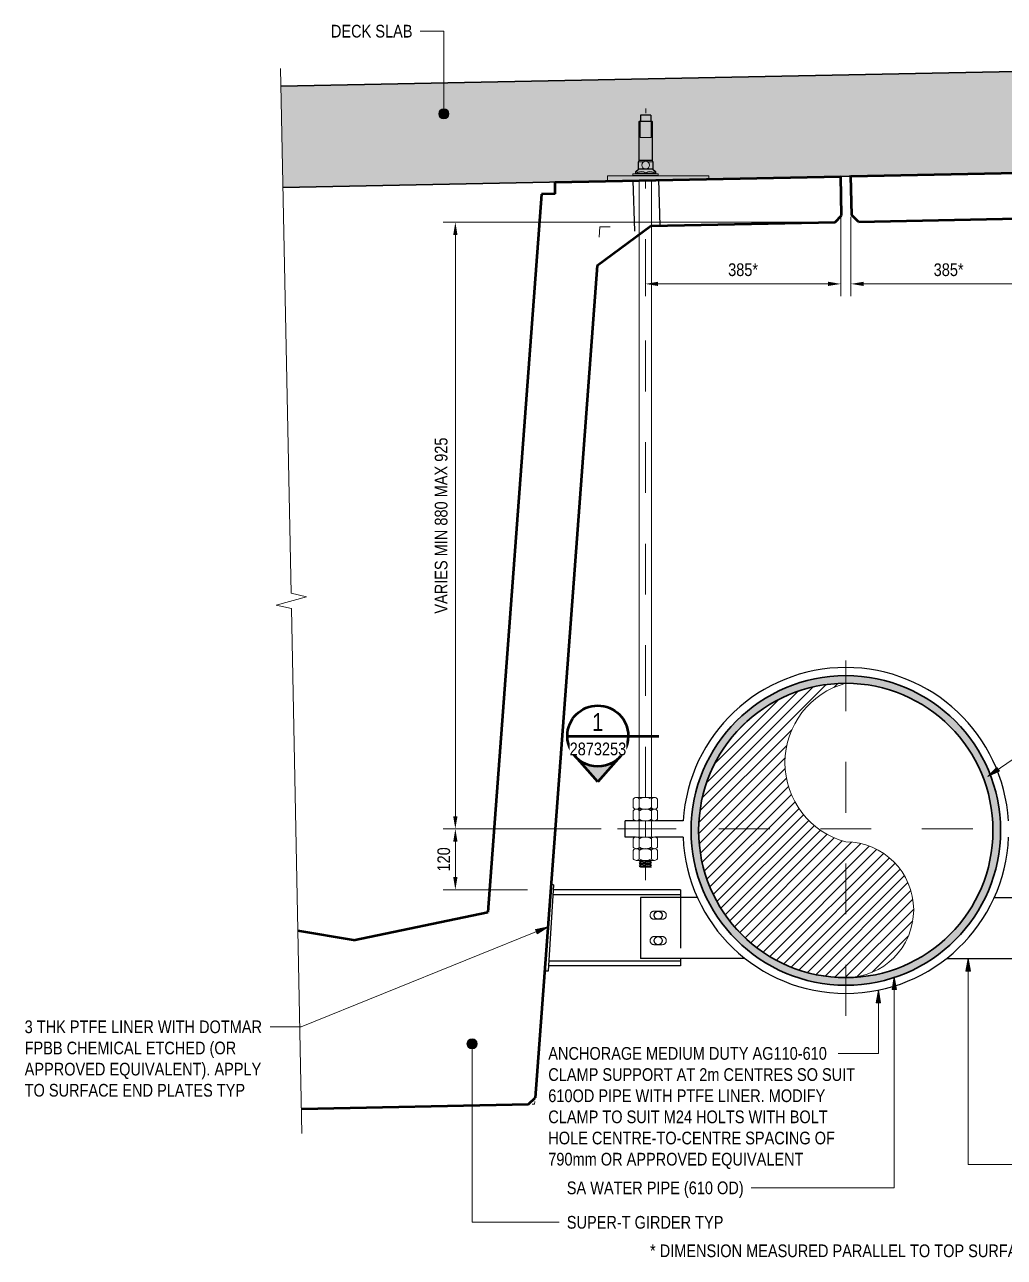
# Model space of a CAD drawing. Header units: metres. Extents: x 0.2 to 14.6, y -2.3 to 5.5.
# Drawn here: x 7.08 to 9.01, y -2.278 to 0.151 of the extents above; entities that cross this region are included whole.
import ezdxf

# ---------------------------------------------------------------- set-up
doc = ezdxf.new("R2010")
doc.units = ezdxf.units.M
for name, pattern in [('Dot_Section Line', [0.02, 0, -0.02]), ('JacobsCenter', [0.015, 0.009, -0.0015, 0.003, -0.0015]), ('JacobsDash', [0.0045, 0.003, -0.0015])]:
    doc.linetypes.add(name, pattern=pattern)
doc.layers.get('Defpoints').update_dxf_attribs({"color": 41})
for name, color, linetype, lineweight in [('A-ANNO-DIMS', 7, 'Continuous', 9), ('A-DETL', 7, 'Continuous', 13), ('A-DETL-GENF', 7, 'Continuous', 9), ('A-DETL-THIN', 7, 'Continuous', 9), ('G-ANNO-SYMB', 7, 'Continuous', 9), ('G-ANNO-TEXT', 7, 'Continuous', 9)]:
    doc.layers.add(name, color=color, linetype=linetype, lineweight=lineweight)
doc.styles.add('Arial Narrow_2', font='ARIALN.TTF', dxfattribs={"height": 0.025})
doc.styles.add('Arial Narrow_3', font='ARIALN.TTF', dxfattribs={"height": 0.035})
doc.dimstyles.new('Dimension_Standard_O__mm_', dxfattribs={"dimscale": 0.3048, "dimtxt": 0.025586, "dimasz": 0.082021, "dimexe": 0.07874, "dimexo": 0.049213, "dimgap": 0.049213, "dimtad": 1, "dimdec": 0, "dimlfac": 1000, "dimzin": 0, "dimdsep": 46, "dimtxsty": 'Arial Narrow_2', "dimsah": 1, "dimcen": 0.09, "dimaunit": 1, "dimadec": 4, "dimazin": 0, "dimtfac": 1, "dimtdec": 4, "dimtix": 1, "dimtmove": 0, "dimatfit": 3, "dimfxl": 1, "dimtvp": 1, "dimtfill": 1, "dimtolj": 1, "dimtzin": 0, "dimlwd": 18, "dimlwe": 18, "dimarcsym": 2})
doc.dimstyles.new('Dimension_Standard_T__mm_', dxfattribs={"dimscale": 0.3048, "dimtxt": 0.025586, "dimasz": 0.082021, "dimexe": 0.07874, "dimexo": 0.049213, "dimgap": 0.032808, "dimtad": 1, "dimdec": 0, "dimlfac": 1000, "dimzin": 0, "dimdsep": 46, "dimtxsty": 'Arial Narrow_2', "dimsah": 1, "dimcen": 0.09, "dimaunit": 1, "dimadec": 4, "dimazin": 0, "dimtfac": 1, "dimtdec": 4, "dimtix": 1, "dimtmove": 0, "dimatfit": 3, "dimfxl": 1, "dimtvp": 1, "dimtolj": 1, "dimtzin": 0, "dimlwd": 18, "dimlwe": 18, "dimarcsym": 2})

# ---------------------------------------------------------------- blocks, each defined once
blk = doc.blocks.new('S_Det_Steel_Bolt_ReidFerrule - M24-6998483-DRG-2873253 - TYPE 1 HANGER _TYPICAL PIPE HANGER DETAIL_559_')
at = {"layer": 'A-DETL-GENF'}
blk.add_line((-0.0163, 0), (-0.025, 0), dxfattribs=at)
at = {"layer": 'A-DETL-GENF', "lineweight": 25}
for p, q in [((-0.012, 0.01), (0, 0.01)), ((-0.012, 0.01), (-0.012, -0.01)), ((0, 0.0123), (0.0006, 0.0129)), ((0, -0.0123), (0, 0.0123)), ((0.0006, 0.0129), (0.0773, 0.0129)), ((0.0773, 0.0129), (0.0799, 0.0142)), ((0.0773, 0.0129), (0.0773, -0.0129)), ((0.0799, 0.0142), (0.094, 0.0142)), ((0.094, 0.0142), (0.0991, 0.0194)), ((0.094, 0.0142), (0.094, -0.0142)), ((0.0991, 0.0194), (0.103, 0.0194)), ((0.103, 0.0194), (0.103, -0.0194)), ((-0.012, -0.01), (0, -0.01)), ((0.0006, -0.0129), (0, -0.0123)), ((0.0773, -0.0129), (0.0006, -0.0129)), ((0.0799, -0.0142), (0.0773, -0.0129)), ((0.094, -0.0142), (0.0799, -0.0142)), ((0.0991, -0.0194), (0.094, -0.0142)), ((0.103, -0.0194), (0.0991, -0.0194))]:
    blk.add_line(p, q, dxfattribs=at)
at = {"layer": 'A-DETL-GENF', "lineweight": 13}
for p, q in [((0.0321, 0.011), (0, 0.011)), ((0.0006, 0.0129), (0.0006, -0.0129)), ((0.0321, -0.011), (0.0321, 0.011)), ((0.0799, 0.0142), (0.0799, 0.0043)), ((0.1003, 0.0163), (0.103, 0.0163)), ((0, -0.011), (0.0321, -0.011)), ((0.0799, -0.0043), (0.0799, -0.0142)), ((0.103, -0.0163), (0.1003, -0.0163))]:
    blk.add_line(p, q, dxfattribs=at)
blk.add_circle((0.0863, 0), 0.00772, dxfattribs=at)
for centre, radius, start, end in [((0.103, 0.0191), 0.00387, 176.0806, 225.9359), ((0.1208, 0.0093), 0.0217, 161.0442, 205.244), ((0.1208, -0.0093), 0.0217, 154.7549, 198.9545), ((0.103, -0.0191), 0.00387, 134.0628, 183.9181)]:
    blk.add_arc(centre, radius, start, end, dxfattribs=at)
blk = doc.blocks.new('1815 DEEP SUPER-T GIRDER_2D - 1815 DEEP SUPER-T GIRDER_2D-7372020-DRG-2873253 - TYPE 1 HANGER _TYPICAL PIPE HANGER DETAIL_559_')
at = {"layer": 'A-DETL-GENF', "lineweight": 50}
for p, q in [((0.4267, 0.0602), (0.99, 0.0602)), ((0.4267, 0.037), (0.4267, 0.0602)), ((0.99, -0.0168), (0.99, 0.0602)), ((0.3993, 0.037), (0.2655, -1.3748)), ((0.4267, 0.037), (0.3993, 0.037)), ((0.977, -0.0298), (0.99, -0.0168)), ((0.5063, -0.1056), (0.6139, -0.0298)), ((0.6139, -0.0298), (0.977, -0.0298)), ((0.5063, -0.1056), (0.3512, -1.7429)), ((0, -1.4248), (0.2655, -1.3748)), ((0, -1.4248), (-0.1094, -1.4042)), ((0.3381, -1.7548), (0.3512, -1.7429)), ((-0.1094, -1.7548), (0.3381, -1.7548))]:
    blk.add_line(p, q, dxfattribs=at)
at = {"layer": 'A-DETL-GENF', "color": 8, "true_color": 0x808080}
for p, q in [((0.5135, -0.0298), (0.5116, -0.0496)), ((0.5335, -0.0298), (0.5135, -0.0298)), ((0.3501, -1.7548), (0.3451, -1.7548)), ((0.3501, -1.7548), (0.3506, -1.7499))]:
    blk.add_line(p, q, dxfattribs=at)
blk = doc.blocks.new('1815 DEEP SUPER-T GIRDER_2D - 1815 DEEP SUPER-T GIRDER_2D-V2-DRG-2873253 - TYPE 1 HANGER _TYPICAL PIPE HANGER DETAIL_559_')
at = {"layer": 'A-DETL-GENF', "lineweight": 50}
for p, q in [((-0.99, 0.0602), (-0.4267, 0.0602)), ((-0.99, -0.0168), (-0.99, 0.0602)), ((-0.4267, 0.037), (-0.4267, 0.0602)), ((-0.4267, 0.037), (-0.3993, 0.037)), ((-0.3993, 0.037), (-0.2655, -1.3748)), ((-0.977, -0.0298), (-0.99, -0.0168)), ((-0.977, -0.0298), (-0.6139, -0.0298)), ((-0.5063, -0.1056), (-0.6139, -0.0298)), ((-0.5063, -0.1056), (-0.3512, -1.7429)), ((0, -1.4248), (-0.2655, -1.3748)), ((0, -1.4248), (0.0072, -1.4235)), ((-0.3512, -1.7429), (-0.3381, -1.7548)), ((-0.3381, -1.7548), (0.007, -1.7548))]:
    blk.add_line(p, q, dxfattribs=at)
at = {"layer": 'A-DETL-GENF', "color": 8, "true_color": 0x808080}
for p, q in [((-0.5335, -0.0298), (-0.5135, -0.0298)), ((-0.5135, -0.0298), (-0.5116, -0.0496))]:
    blk.add_line(p, q, dxfattribs=at)
blk = doc.blocks.new('CS_DET_BreakLine_ViewScale - CS_Std BreakLine-7262363-DRG-2873253 - TYPE 1 HANGER _TYPICAL PIPE HANGER DETAIL_559_')
at = {"layer": 'A-DETL-GENF'}
for p, q in [((1.0118, 0.03), (1.0043, 0)), ((1.0268, -0.03), (1.0118, 0.03)), ((1.0043, 0), (-0.03, 0)), ((1.0343, 0), (1.0268, -0.03)), ((2.0686, 0), (1.0343, 0))]:
    blk.add_line(p, q, dxfattribs=at)
blk = doc.blocks.new('DIMBLOCK17-DRG-2873253 - TYPE 1 HANGER _TYPICAL PIPE HANGER DETAIL_559_')
at = {"layer": 'A-ANNO-DIMS', "color": 0, "lineweight": 18, "transparency": 16777216}
for p, q in [((7.9876, -1.4338), (7.9047, -1.4338)), ((7.9287, -1.5288), (7.9287, -1.4588)), ((8.0709, -1.5538), (7.9047, -1.5538))]:
    blk.add_line(p, q, dxfattribs=at)
at = {"layer": 'A-ANNO-DIMS', "color": 0, "transparency": 16777216}
for points in [[(7.9245, -1.4588), (7.9329, -1.4588), (7.9287, -1.4338)], [(7.9245, -1.5288), (7.9329, -1.5288), (7.9287, -1.5538)]]:
    blk.add_solid(points, dxfattribs=at)
at = {"layer": 'Defpoints', "color": 0, "transparency": 16777216}
for p in [(7.9287, -1.4338), (8.0026, -1.4338), (8.0859, -1.5538)]:
    blk.add_point(p, dxfattribs=at)
at = {"layer": 'A-ANNO-DIMS', "color": 0, "lineweight": 18, "transparency": 16777216, "insert": (7.9059, -1.4938), "char_height": 0.025, "width": 0.05702, "attachment_point": 5, "rotation": 90, "style": 'Arial Narrow_2'}
blk.add_mtext('\\A1;120', dxfattribs=at)
blk = doc.blocks.new('Drafting View - SectionHead-4898858-DRG-2873253 - TYPE 1 HANGER _TYPICAL PIPE HANGER DETAIL_559_')
at = {"layer": 'G-ANNO-SYMB'}
h = blk.add_hatch(color=256, dxfattribs=at)
edge = h.paths.add_edge_path()
edge.add_line((-0.002, 0.009), (0.00247, 0.004))
edge.add_arc((-0.002, 0), 0.006, 41.8277, 138.1723)
edge.add_line((-0.00647, 0.004), (-0.002, 0.009))
at = {"layer": 'G-ANNO-SYMB', "lineweight": 50}
for p, q in [((-0.002, 0.009), (-0.00647, 0.004)), ((0.00247, 0.004), (-0.002, 0.009)), ((0.004, 0), (0.01, 0))]:
    blk.add_line(p, q, dxfattribs=at)
for start, end in [(360, 180), (180, 360)]:
    blk.add_arc((-0.002, 0), 0.006, start, end, dxfattribs=at)
blk = doc.blocks.new('DIMBLOCK18-DRG-2873253 - TYPE 1 HANGER _TYPICAL PIPE HANGER DETAIL_559_')
at = {"layer": 'A-ANNO-DIMS', "color": 0, "lineweight": 18, "transparency": 16777216}
for p, q in [((8.6883, -0.2286), (8.6883, -0.384)), ((8.3031, -0.3602), (8.3031, -0.384)), ((8.3281, -0.36), (8.6633, -0.36))]:
    blk.add_line(p, q, dxfattribs=at)
at = {"layer": 'A-ANNO-DIMS', "color": 0, "transparency": 16777216}
for points in [[(8.3281, -0.3558), (8.3281, -0.3641), (8.3031, -0.36)], [(8.6633, -0.3558), (8.6633, -0.3641), (8.6883, -0.36)]]:
    blk.add_solid(points, dxfattribs=at)
at = {"layer": 'Defpoints', "color": 0, "transparency": 16777216}
for p in [(8.6883, -0.2136), (8.3031, -0.3452), (8.6883, -0.36)]:
    blk.add_point(p, dxfattribs=at)
at = {"layer": 'A-ANNO-DIMS', "color": 0, "lineweight": 18, "transparency": 16777216, "insert": (8.4957, -0.3322), "char_height": 0.025, "width": 0.070178, "attachment_point": 5, "style": 'Arial Narrow_2', "bg_fill": 3, "box_fill_scale": 1.1, "bg_fill_color": 256, "bg_fill_true_color": 13158600, "bg_fill_transparency": 0}
blk.add_mtext('\\A1;385*', dxfattribs=at)
blk = doc.blocks.new('DIMBLOCK19-DRG-2873253 - TYPE 1 HANGER _TYPICAL PIPE HANGER DETAIL_559_')
at = {"layer": 'A-ANNO-DIMS', "color": 0, "lineweight": 18, "transparency": 16777216}
for p, q in [((8.7083, -0.2282), (8.7083, -0.384)), ((8.7333, -0.36), (9.0681, -0.36)), ((9.0931, -0.3566), (9.0931, -0.384))]:
    blk.add_line(p, q, dxfattribs=at)
at = {"layer": 'A-ANNO-DIMS', "color": 0, "transparency": 16777216}
for points in [[(8.7333, -0.3558), (8.7333, -0.3641), (8.7083, -0.36)], [(9.0681, -0.3558), (9.0681, -0.3641), (9.0931, -0.36)]]:
    blk.add_solid(points, dxfattribs=at)
at = {"layer": 'Defpoints', "color": 0, "transparency": 16777216}
for p in [(8.7083, -0.2132), (9.0931, -0.3416), (9.0931, -0.36)]:
    blk.add_point(p, dxfattribs=at)
at = {"layer": 'A-ANNO-DIMS', "color": 0, "lineweight": 18, "transparency": 16777216, "insert": (8.9007, -0.3322), "char_height": 0.025, "width": 0.070178, "attachment_point": 5, "style": 'Arial Narrow_2', "bg_fill": 3, "box_fill_scale": 1.1, "bg_fill_color": 256, "bg_fill_true_color": 13158600, "bg_fill_transparency": 0}
blk.add_mtext('\\A1;385*', dxfattribs=at)
blk = doc.blocks.new('DIMBLOCK20-DRG-2873253 - TYPE 1 HANGER _TYPICAL PIPE HANGER DETAIL_559_')
at = {"layer": 'A-ANNO-DIMS', "color": 0, "lineweight": 18, "transparency": 16777216}
for p, q in [((8.6621, -0.2386), (7.9047, -0.2386)), ((7.9287, -1.4088), (7.9287, -0.2636)), ((8.2159, -1.4338), (7.9047, -1.4338))]:
    blk.add_line(p, q, dxfattribs=at)
at = {"layer": 'A-ANNO-DIMS', "color": 0, "transparency": 16777216}
for points in [[(7.9245, -0.2636), (7.9329, -0.2636), (7.9287, -0.2386)], [(7.9245, -1.4088), (7.9329, -1.4088), (7.9287, -1.4338)]]:
    blk.add_solid(points, dxfattribs=at)
at = {"layer": 'Defpoints', "color": 0, "transparency": 16777216}
for p in [(7.9287, -0.2386), (8.6771, -0.2386), (8.2309, -1.4338)]:
    blk.add_point(p, dxfattribs=at)
at = {"layer": 'A-ANNO-DIMS', "color": 0, "lineweight": 18, "transparency": 16777216, "insert": (7.9008, -0.8362), "char_height": 0.025, "width": 0.41717, "attachment_point": 5, "rotation": 90, "style": 'Arial Narrow_2', "bg_fill": 3, "box_fill_scale": 1.1, "bg_fill_color": 256, "bg_fill_true_color": 13158600, "bg_fill_transparency": 0}
blk.add_mtext('\\A1;VARIES MIN 880 MAX 925', dxfattribs=at)

msp = doc.modelspace()

# ---------------------------------------------------------------- hatches: boundary and pattern name
at = {"layer": 'A-DETL-GENF'}
h = msp.add_hatch(dxfattribs=at)
h.set_pattern_fill('FP_1', color=256, style=0, pattern_type=2)
h.set_pattern_definition([(50, (4.802304, 0), (0.0925501, -0.0080936), [0.00968, -0.10645]), (355, (4.8023, 0), (-0.0178988, 0.0970593), [0.00774, -0.08516]), (100.451, (4.81001, -0.00067), (0.0746521, 0.0889572), [0.00822, -0.09047]), (46.184, (4.8023, 0.02581), (0.137706, -0.0213563), [0.01452, -0.15968]), (96.636, (4.81378, 0.02403), (0.1206032, 0.125689), [0.01234, -0.1357]), (351.184, (4.8023, 0.02581), (0.1205986, 0.125692), [0.01161, -0.12774]), (21, (4.815204, 0.01935), (0.0770223, -0.051948), [0.00968, -0.10645]), (326, (4.8152, 0.01935), (0.0314006, 0.0935675), [0.00774, -0.08516]), (71.451, (4.82162, 0.01503), (0.1084195, 0.0416117), [0.00822, -0.09047]), (37.5, (4.802304, 0), (0.00156777, 0.04294984), [0.00034, -0.08379, 0.00034, -0.08612, -0.08548]), (37.5, (4.802304, 0), (0.00156777, 0.04294984), [-0.17058, 0.00034, -0.08515]), (7.5, (4.802304, 0), (0.0339471, 0.0508964), [0.00034, -0.04895, 0.00034, -0.08186, -0.03258]), (7.5, (4.802304, 0), (0.0339471, 0.0508964), [-0.13148, 0.00034, -0.03225]), (327.5, (4.773534, 0), (0.06888044, -0.00291612), [0.00034, -0.03192, 0.00034, -0.10031, -0.13355]), (327.5, (4.773534, 0), (0.06888044, -0.00291612), [-0.1329, 0.00034, -0.13321]), (317.5, (4.760624, 0), (0.07524634, 0.0129182), [0.00034, -0.0416, 0.00034, -0.0665, -0.09484]), (317.5, (4.760624, 0), (0.07524634, 0.0129182), [-0.10877, 0.00034, -0.0945])])
h.paths.add_polyline_path([(7.589, -0.1703), (9.7063, -0.128), (9.7024, 0.072), (7.585, 0.0297)])
at = {"layer": 'A-DETL-GENF', "true_color": 0x808080}
h = msp.add_hatch(color=8, dxfattribs=at)
h.paths.add_polyline_path([(8.6981, -1.7418), (8.718, -1.7412), (8.7379, -1.7392), (8.7576, -1.736), (8.777, -1.7314), (8.7977, -1.725), (8.8148, -1.7186), (8.8329, -1.7104), (8.8506, -1.7009), (8.8675, -1.6904), (8.8837, -1.6788), (8.8992, -1.6661), (8.9139, -1.6523), (8.9274, -1.638), (8.9401, -1.6225), (8.9517, -1.6063), (8.9622, -1.5894), (8.9716, -1.5717), (8.9799, -1.5536), (8.9869, -1.5349), (8.9929, -1.5149), (8.9972, -1.4963), (9.0004, -1.4768), (9.0024, -1.4569), (9.0031, -1.4368), (9.0024, -1.4164), (9.0003, -1.3963), (8.997, -1.3765), (8.9924, -1.3569), (8.9864, -1.3376), (8.9793, -1.3189), (8.971, -1.3007), (8.9615, -1.2831), (8.9509, -1.2664), (8.9395, -1.2505), (8.927, -1.2354), (8.9137, -1.2212), (8.8992, -1.2075), (8.8837, -1.1949), (8.8675, -1.1832), (8.8506, -1.1727), (8.8329, -1.1633), (8.8148, -1.1551), (8.7961, -1.148), (8.777, -1.1422), (8.7576, -1.1377), (8.7379, -1.1345), (8.718, -1.1325), (8.6981, -1.1318), (8.6777, -1.1325), (8.6576, -1.1346), (8.6378, -1.1379), (8.6182, -1.1425), (8.5988, -1.1485), (8.5797, -1.1558), (8.5619, -1.164), (8.5443, -1.1735), (8.5276, -1.184), (8.5124, -1.1949), (8.4966, -1.2079), (8.4823, -1.2213), (8.4688, -1.2357), (8.4561, -1.2512), (8.4445, -1.2674), (8.4331, -1.2858), (8.4245, -1.302), (8.4163, -1.3201), (8.4093, -1.3388), (8.4035, -1.3579), (8.3989, -1.3773), (8.3957, -1.3969), (8.3937, -1.4167), (8.3931, -1.4368), (8.3938, -1.4572), (8.3958, -1.4773), (8.3991, -1.4971), (8.4038, -1.5167), (8.4097, -1.536), (8.4168, -1.5548), (8.4252, -1.5729), (8.4347, -1.5905), (8.4452, -1.6073), (8.4567, -1.6232), (8.4696, -1.6389), (8.4826, -1.6527), (8.497, -1.6661), (8.5124, -1.6788), (8.5286, -1.6904), (8.5455, -1.7009), (8.5632, -1.7104), (8.5813, -1.7186), (8.6, -1.7256), (8.6192, -1.7314), (8.6386, -1.736), (8.6582, -1.7392), (8.6781, -1.7412), (8.6879, -1.7415)])
h.paths.add_polyline_path([(8.7082, -1.7266), (8.6879, -1.7266), (8.6678, -1.7252), (8.6477, -1.7224), (8.6279, -1.7182), (8.6085, -1.7126), (8.5895, -1.7057), (8.5709, -1.6975), (8.5531, -1.688), (8.5359, -1.6773), (8.5195, -1.6653), (8.504, -1.6523), (8.4892, -1.638), (8.4753, -1.6225), (8.4628, -1.6063), (8.4515, -1.5894), (8.4414, -1.5717), (8.4326, -1.5536), (8.4252, -1.5349), (8.4191, -1.5157), (8.4143, -1.4963), (8.4109, -1.4768), (8.4088, -1.4569), (8.4081, -1.4368), (8.4088, -1.4164), (8.4109, -1.3963), (8.4144, -1.3765), (8.4193, -1.3569), (8.4256, -1.3376), (8.4331, -1.3189), (8.442, -1.3007), (8.4522, -1.2831), (8.4635, -1.2664), (8.4759, -1.2505), (8.4895, -1.2354), (8.504, -1.2213), (8.5206, -1.2075), (8.5359, -1.1964), (8.5531, -1.1857), (8.5709, -1.1762), (8.5895, -1.1679), (8.6085, -1.161), (8.6279, -1.1555), (8.6477, -1.1512), (8.6678, -1.1484), (8.6879, -1.147), (8.7082, -1.147), (8.7284, -1.1484), (8.7484, -1.1512), (8.7683, -1.1555), (8.7877, -1.161), (8.8067, -1.1679), (8.8252, -1.1762), (8.8431, -1.1857), (8.8602, -1.1964), (8.8766, -1.2083), (8.8921, -1.2213), (8.907, -1.2357), (8.9208, -1.2512), (8.9334, -1.2674), (8.9447, -1.2843), (8.9547, -1.302), (8.9635, -1.3201), (8.9709, -1.3388), (8.9771, -1.3579), (8.9819, -1.3773), (8.9853, -1.3969), (8.9873, -1.4167), (8.9881, -1.4368), (8.9873, -1.4572), (8.9852, -1.4773), (8.9817, -1.4971), (8.9768, -1.5167), (8.9706, -1.536), (8.963, -1.5548), (8.9541, -1.5729), (8.944, -1.5905), (8.9327, -1.6073), (8.9202, -1.6232), (8.9066, -1.6383), (8.8921, -1.6523), (8.8755, -1.6661), (8.8602, -1.6773), (8.8431, -1.688), (8.8252, -1.6975), (8.8067, -1.7057), (8.7877, -1.7126), (8.7683, -1.7182), (8.7484, -1.7224), (8.7282, -1.7253), (8.7088, -1.7266)])
at = {"layer": 'A-DETL-GENF'}
h = msp.add_hatch(dxfattribs=at)
h.set_pattern_fill('FP_2', color=256, style=0, pattern_type=2)
h.set_pattern_definition([(45, (4.802304, 0), (-0.0106066, 0.0106066), [])])
h.paths.add_polyline_path([(8.6982, -1.7268), (8.7114, -1.7261), (8.7215, -1.7248), (8.7328, -1.7223), (8.7439, -1.7187), (8.7547, -1.7143), (8.7651, -1.7089), (8.7749, -1.7026), (8.7842, -1.6955), (8.7927, -1.6876), (8.8006, -1.679), (8.8077, -1.6697), (8.814, -1.6599), (8.8193, -1.6496), (8.8238, -1.6388), (8.8273, -1.6277), (8.8298, -1.6163), (8.8314, -1.6047), (8.8319, -1.5931), (8.8313, -1.5815), (8.8298, -1.5698), (8.8273, -1.5585), (8.8238, -1.5474), (8.8193, -1.5366), (8.8139, -1.5262), (8.8077, -1.5164), (8.8005, -1.5071), (8.7927, -1.4985), (8.7841, -1.4907), (8.7748, -1.4836), (8.765, -1.4773), (8.7547, -1.4719), (8.7438, -1.4674), (8.7328, -1.4639), (8.7215, -1.4614), (8.7099, -1.4599), (8.6981, -1.4594), (8.6858, -1.4555), (8.6739, -1.4508), (8.6625, -1.4451), (8.6515, -1.4385), (8.641, -1.4311), (8.6312, -1.4228), (8.6221, -1.4139), (8.6136, -1.4041), (8.606, -1.3938), (8.5993, -1.3829), (8.5934, -1.3715), (8.5884, -1.3597), (8.5844, -1.3475), (8.5814, -1.335), (8.5793, -1.3223), (8.5783, -1.3096), (8.5783, -1.2967), (8.5793, -1.2839), (8.5814, -1.2712), (8.5844, -1.2587), (8.5884, -1.2466), (8.5933, -1.2348), (8.5992, -1.2233), (8.606, -1.2124), (8.6136, -1.2021), (8.622, -1.1924), (8.6311, -1.1834), (8.6409, -1.1752), (8.6514, -1.1677), (8.6624, -1.1611), (8.6738, -1.1555), (8.6857, -1.1507), (8.6981, -1.1468), (8.6777, -1.1476), (8.6576, -1.1497), (8.6378, -1.1532), (8.6182, -1.1581), (8.5988, -1.1643), (8.5797, -1.1721), (8.5619, -1.1808), (8.5443, -1.1909), (8.5276, -1.2022), (8.5117, -1.2147), (8.4966, -1.2283), (8.4825, -1.2428), (8.4695, -1.2583), (8.4576, -1.2747), (8.4469, -1.2919), (8.4374, -1.3097), (8.4292, -1.3283), (8.4222, -1.3473), (8.4167, -1.3667), (8.4125, -1.3866), (8.4096, -1.4066), (8.4083, -1.4268), (8.4083, -1.4471), (8.4097, -1.4672), (8.4125, -1.4872), (8.4167, -1.5071), (8.4223, -1.5265), (8.4292, -1.5455), (8.4375, -1.5641), (8.447, -1.5819), (8.4577, -1.599), (8.4696, -1.6155), (8.4826, -1.631), (8.4967, -1.6455), (8.5124, -1.6596), (8.5284, -1.672), (8.5445, -1.6828), (8.5632, -1.6935), (8.5813, -1.7023), (8.6, -1.7097), (8.6192, -1.7159), (8.6386, -1.7206), (8.6582, -1.7241), (8.6781, -1.7261), (8.6981, -1.7268)])
at = {"layer": 'G-ANNO-TEXT'}
h = msp.add_hatch(color=256, dxfattribs=at)
edge = h.paths.add_edge_path()
edge.add_arc((7.9059, -0.025), 0.01, 0, 360)
for points in [[(8.978, -1.3308), (9.001, -1.3202), (8.996, -1.3129)], [(8.1116, -1.6269), (8.0867, -1.6322), (8.09, -1.6403)], [(8.9393, -1.6893), (8.9349, -1.7143), (8.9437, -1.7143)], [(8.7936, -1.7252), (8.7892, -1.7502), (8.798, -1.7502)], [(8.7623, -1.7514), (8.7579, -1.7764), (8.7667, -1.7764)]]:
    msp.add_hatch(color=256, dxfattribs=at).paths.add_polyline_path(points)
h = msp.add_hatch(color=256, dxfattribs=at)
edge = h.paths.add_edge_path()
edge.add_arc((7.9616, -1.857), 0.01, 0, 360)

# ---------------------------------------------------------------- linework, layer by layer
at = {"layer": 'A-DETL', "lineweight": 35}
for p, q in [((7.585, 0.0297), (9.7024, 0.072)), ((7.589, -0.1703), (9.7063, -0.128))]:
    msp.add_line(p, q, dxfattribs=at)
at = {"layer": 'A-DETL'}
for p, q in [((8.2782, -0.1433), (8.2782, -0.1463)), ((8.2782, -0.1433), (8.3282, -0.1433)), ((8.3282, -0.1433), (8.3282, -0.1463)), ((8.2782, -0.1463), (8.3282, -0.1463))]:
    msp.add_line(p, q, dxfattribs=at)
at = {"layer": 'A-DETL', "lineweight": 18}
for p, q in [((8.4282, -0.1474), (8.2282, -0.1474)), ((8.2282, -0.1474), (8.2282, -0.1569)), ((8.2911, -1.4498), (8.2911, -0.1553)), ((8.3151, -1.4498), (8.3151, -0.1548)), ((8.4282, -0.1534), (8.4282, -0.1474)), ((8.2792, -1.3751), (8.2792, -1.3917)), ((8.2911, -1.3751), (8.2911, -1.3917)), ((8.315, -1.3751), (8.315, -1.3917)), ((8.3269, -1.3751), (8.3269, -1.3917)), ((8.2792, -1.3981), (8.2792, -1.4147)), ((8.2911, -1.3981), (8.2911, -1.4147)), ((8.315, -1.3981), (8.315, -1.4147)), ((8.3269, -1.3981), (8.3269, -1.4147)), ((8.3636, -1.4338), (8.2636, -1.4338)), ((8.2792, -1.4695), (8.2792, -1.453)), ((8.2911, -1.4695), (8.2911, -1.453)), ((8.315, -1.4695), (8.315, -1.453)), ((8.3269, -1.4695), (8.3269, -1.453)), ((8.2792, -1.4925), (8.2792, -1.476)), ((8.2911, -1.4925), (8.2911, -1.476)), ((8.315, -1.4925), (8.315, -1.476)), ((8.3269, -1.4925), (8.3269, -1.476))]:
    msp.add_line(p, q, dxfattribs=at)
at = {"layer": 'A-DETL', "linetype": 'JacobsDash', "lineweight": 25}
for p, q in [((8.2787, -0.1562), (8.2824, -0.2691)), ((8.3287, -0.1544), (8.3317, -0.2455)), ((8.3722, -1.5688), (8.3722, -1.6888))]:
    msp.add_line(p, q, dxfattribs=at)
at = {"layer": 'A-DETL', "linetype": 'JacobsCenter'}
for p, q in [((8.3031, -1.3718), (8.3031, -0.1549)), ((8.3031, -1.4497), (8.3031, -1.418)), ((8.3031, -1.5349), (8.3031, -1.4958))]:
    msp.add_line(p, q, dxfattribs=at)
at = {"layer": 'A-DETL', "lineweight": 9}
for p, q in [((8.3034, -0.1639), (8.3031, -0.1549)), ((8.3151, -1.4973), (8.2911, -1.4958)), ((8.2938, -1.4973), (8.2911, -1.4958)), ((8.2911, -1.4988), (8.2938, -1.4973)), ((8.2938, -1.5003), (8.2911, -1.4988)), ((8.3151, -1.5003), (8.2911, -1.4988)), ((8.2911, -1.5018), (8.2938, -1.5003)), ((8.2938, -1.5033), (8.2911, -1.5018)), ((8.3151, -1.5033), (8.2911, -1.5018)), ((8.2911, -1.5048), (8.2938, -1.5033)), ((8.2938, -1.5063), (8.2911, -1.5048)), ((8.3151, -1.5063), (8.2911, -1.5048)), ((8.3123, -1.4988), (8.2938, -1.4973)), ((8.3123, -1.5018), (8.2938, -1.5003)), ((8.3123, -1.5048), (8.2938, -1.5033)), ((8.3123, -1.4958), (8.3151, -1.4973)), ((8.3151, -1.4973), (8.3123, -1.4988)), ((8.3123, -1.4988), (8.3151, -1.5003)), ((8.3151, -1.5003), (8.3123, -1.5018)), ((8.3123, -1.5018), (8.3151, -1.5033)), ((8.3151, -1.5033), (8.3123, -1.5048)), ((8.3123, -1.5048), (8.3151, -1.5063)), ((8.2938, -1.5063), (8.2911, -1.5078)), ((8.2938, -1.5093), (8.2911, -1.5078)), ((8.2911, -1.5078), (8.3151, -1.5093)), ((8.3123, -1.5078), (8.2938, -1.5063)), ((8.3151, -1.5093), (8.2938, -1.5093)), ((8.3151, -1.5063), (8.3123, -1.5078)), ((8.3151, -1.5093), (8.3123, -1.5078))]:
    msp.add_line(p, q, dxfattribs=at)
at = {"layer": 'A-DETL', "linetype": 'JacobsCenter', "lineweight": 18}
for p, q in [((8.6981, -1.8018), (8.6981, -1.0518)), ((9.1481, -1.4338), (8.2481, -1.4338))]:
    msp.add_line(p, q, dxfattribs=at)
at = {"layer": 'A-DETL', "lineweight": 25}
for p, q in [((8.2631, -1.4498), (8.2631, -1.4178)), ((8.2838, -1.4178), (8.2631, -1.4178)), ((8.3776, -1.4178), (8.3223, -1.4178)), ((8.2838, -1.4498), (8.2631, -1.4498)), ((8.3773, -1.4498), (8.3223, -1.4498)), ((8.1219, -1.5438), (8.1119, -1.7138)), ((8.1219, -1.5438), (8.117, -1.5438)), ((8.3722, -1.5538), (8.1213, -1.5538)), ((8.3722, -1.5538), (8.3722, -1.5688)), ((8.3722, -1.5633), (8.1207, -1.5633)), ((8.4055, -1.5688), (8.2934, -1.5688)), ((8.2934, -1.5688), (8.2934, -1.6888)), ((8.9907, -1.5688), (9.1028, -1.5688)), ((8.3722, -1.6943), (8.113, -1.6943)), ((8.4992, -1.6888), (8.2934, -1.6888)), ((8.3722, -1.6888), (8.3722, -1.7038)), ((8.8969, -1.6888), (9.1028, -1.6888)), ((8.1119, -1.7138), (8.104, -1.7138)), ((8.3722, -1.7038), (8.1124, -1.7038))]:
    msp.add_line(p, q, dxfattribs=at)
at = {"layer": 'A-DETL', "linetype": 'JacobsDash', "lineweight": 18}
for p, q in [((8.3204, -1.5958), (8.3364, -1.5958)), ((8.3204, -1.6118), (8.3364, -1.6118)), ((8.3204, -1.6458), (8.3364, -1.6458)), ((8.3204, -1.6618), (8.3364, -1.6618))]:
    msp.add_line(p, q, dxfattribs=at)
at = {"layer": 'A-DETL', "lineweight": 35}
for radius in [0.305, 0.29]:
    msp.add_circle((8.6981, -1.4368), radius, dxfattribs=at)
at = {"layer": 'A-DETL', "lineweight": 25}
for centre in [(8.3284, -1.6038), (8.3284, -1.6538)]:
    msp.add_circle(centre, 0.008, dxfattribs=at)
for start, end in [(3.3933, 176.6067), (182.321, 357.679)]:
    msp.add_arc((8.6981, -1.4368), 0.321, start, end, dxfattribs=at)
at = {"layer": 'A-DETL', "lineweight": 9}
for centre, radius, start, end in [((8.6981, -1.4368), 0.305, 0, 180), ((8.6981, -1.4368), 0.29, 90, 270.0285), ((8.6981, -1.4368), 0.29, 0, 180), ((8.74, -1.3031), 0.1618, 105.012, 255.0164), ((8.6981, -1.4368), 0.305, 180, 360), ((8.6981, -1.4368), 0.29, 180, 360), ((8.6981, -1.5931), 0.1337, 270.0285, 90)]:
    msp.add_arc(centre, radius, start, end, dxfattribs=at)
at = {"layer": 'A-DETL', "lineweight": 18}
for centre, radius, start, end in [((8.2852, -1.3789), 0.00705, 32.1355, 147.8645), ((8.3031, -1.3937), 0.022, 57.2084, 122.7916), ((8.321, -1.3789), 0.00705, 32.1346, 147.8654), ((8.2852, -1.388), 0.00705, 212.1355, 327.8645), ((8.2852, -1.4019), 0.00705, 32.1355, 147.8645), ((8.3031, -1.3732), 0.022, 237.2084, 302.7916), ((8.3031, -1.4167), 0.022, 100.9305, 122.7916), ((8.3031, -1.4167), 0.022, 57.2084, 79.0695), ((8.321, -1.388), 0.00705, 212.1346, 327.8654), ((8.321, -1.4019), 0.00705, 32.1346, 147.8654), ((8.2852, -1.411), 0.00705, 212.1355, 327.8645), ((8.3031, -1.3962), 0.022, 237.2084, 302.7916), ((8.321, -1.411), 0.00705, 212.1346, 327.8654), ((8.2852, -1.4567), 0.00705, 32.1355, 147.8645), ((8.3031, -1.4715), 0.022, 57.2084, 122.7916), ((8.321, -1.4567), 0.00705, 32.1346, 147.8654), ((8.2852, -1.4658), 0.00705, 212.1355, 327.8645), ((8.2852, -1.4797), 0.00705, 32.1355, 147.8645), ((8.3031, -1.451), 0.022, 237.2084, 259.0695), ((8.3031, -1.4945), 0.022, 57.2084, 122.7916), ((8.3031, -1.451), 0.022, 280.9305, 302.7916), ((8.321, -1.4658), 0.00705, 212.1346, 327.8654), ((8.321, -1.4797), 0.00705, 32.1346, 147.8654), ((8.2852, -1.4888), 0.00705, 212.1355, 327.8645), ((8.3031, -1.474), 0.022, 237.2084, 302.7916), ((8.321, -1.4888), 0.00705, 212.1346, 327.8654)]:
    msp.add_arc(centre, radius, start, end, dxfattribs=at)
at = {"layer": 'A-DETL', "linetype": 'JacobsDash', "lineweight": 18}
for centre, start, end in [((8.3204, -1.6038), 90, 270), ((8.3364, -1.6038), 270, 90), ((8.3204, -1.6538), 90, 270), ((8.3364, -1.6538), 270, 90)]:
    msp.add_arc(centre, 0.008, start, end, dxfattribs=at)
at = {"layer": 'A-DETL-THIN'}
for p, q in [((8.2852, -1.3718), (8.3031, -1.3718)), ((8.3031, -1.3718), (8.321, -1.3718)), ((8.2852, -1.3948), (8.3031, -1.3948)), ((8.3031, -1.3948), (8.321, -1.3948)), ((8.2852, -1.4178), (8.3031, -1.4178)), ((8.3031, -1.4178), (8.321, -1.4178)), ((8.2852, -1.4498), (8.3031, -1.4498)), ((8.3031, -1.4498), (8.321, -1.4498)), ((8.2852, -1.4728), (8.3031, -1.4728)), ((8.3031, -1.4728), (8.321, -1.4728)), ((8.2852, -1.4958), (8.3031, -1.4958)), ((8.3031, -1.4958), (8.321, -1.4958))]:
    msp.add_line(p, q, dxfattribs=at)
at = {"layer": 'G-ANNO-SYMB', "lineweight": 50}
msp.add_line((8.1494, -1.2507), (8.2694, -1.2507), dxfattribs=at)
at = {"layer": 'G-ANNO-SYMB', "color": 7, "linetype": 'Dot_Section Line', "true_color": 0xffffff}
msp.add_line((8.2294, -1.2507), (8.3185, -1.2507), dxfattribs=at)
at = {"layer": 'G-ANNO-TEXT'}
for p, q in [((7.8599, 0.1379), (7.8592, 0.1379)), ((7.9059, 0.1379), (7.8599, 0.1379)), ((7.9059, -0.025), (7.9059, 0.1379)), ((8.978, -1.3308), (9.7439, -0.8014)), ((8.996, -1.3129), (8.978, -1.3308)), ((8.978, -1.3308), (9.001, -1.3202)), ((9.001, -1.3202), (8.996, -1.3129)), ((8.1116, -1.6269), (7.625, -1.8236)), ((8.1116, -1.6269), (8.0867, -1.6322)), ((8.09, -1.6403), (8.1116, -1.6269)), ((8.0867, -1.6322), (8.09, -1.6403)), ((8.9393, -1.6893), (8.9349, -1.7143)), ((8.9437, -1.7143), (8.9393, -1.6893)), ((8.9393, -1.6893), (8.9393, -2.0946)), ((8.9349, -1.7143), (8.9437, -1.7143)), ((8.7936, -1.7252), (8.7892, -1.7502)), ((8.798, -1.7502), (8.7936, -1.7252)), ((8.7936, -1.7252), (8.7936, -2.1409)), ((8.7623, -1.7514), (8.7579, -1.7764)), ((8.7667, -1.7764), (8.7623, -1.7514)), ((8.7623, -1.7514), (8.7623, -1.876)), ((8.7892, -1.7502), (8.798, -1.7502)), ((8.7579, -1.7764), (8.7667, -1.7764)), ((7.5642, -1.8236), (7.564, -1.8236)), ((7.625, -1.8236), (7.5642, -1.8236)), ((7.9616, -1.857), (7.9616, -2.2088)), ((8.7423, -1.876), (8.6831, -1.876)), ((8.7623, -1.876), (8.7423, -1.876)), ((8.9393, -2.0946), (9.0968, -2.0946)), ((8.5728, -2.1409), (8.5119, -2.1409)), ((8.7936, -2.1409), (8.5728, -2.1409)), ((7.9616, -2.2088), (8.1333, -2.2088))]:
    msp.add_line(p, q, dxfattribs=at)
for centre in [(7.9059, -0.025), (7.9616, -1.857)]:
    msp.add_circle(centre, 0.01, dxfattribs=at)

# ---------------------------------------------------------------- block references
at = {"layer": 'A-DETL-GENF'}
for name, p, rotation in [('CS_DET_BreakLine_ViewScale - CS_Std BreakLine-7262363-DRG-2873253 - TYPE 1 HANGER _TYPICAL PIPE HANGER DETAIL_559_', (7.5849, 0.0345), 271.1457923046129), ('S_Det_Steel_Bolt_ReidFerrule - M24-6998483-DRG-2873253 - TYPE 1 HANGER _TYPICAL PIPE HANGER DETAIL_559_', (8.3038, -0.0397), 270)]:
    msp.add_blockref(name, p, dxfattribs=dict(at, rotation=rotation))
at = {"layer": 'A-DETL-GENF', "color": 8, "true_color": 0x808080, "rotation": 1.145792304612802}
for name, p in [('1815 DEEP SUPER-T GIRDER_2D - 1815 DEEP SUPER-T GIRDER_2D-V2-DRG-2873253 - TYPE 1 HANGER _TYPICAL PIPE HANGER DETAIL_559_', (9.6993, -0.1883)), ('1815 DEEP SUPER-T GIRDER_2D - 1815 DEEP SUPER-T GIRDER_2D-7372020-DRG-2873253 - TYPE 1 HANGER _TYPICAL PIPE HANGER DETAIL_559_', (7.6997, -0.2283))]:
    msp.add_blockref(name, p, dxfattribs=at)
at = {"layer": 'G-ANNO-SYMB', "lineweight": 50, "extrusion": (0, 0, -1), "xscale": 9.999999999999996, "yscale": 9.999999999999996, "zscale": 9.999999999999996, "rotation": 180}
msp.add_blockref('Drafting View - SectionHead-4898858-DRG-2873253 - TYPE 1 HANGER _TYPICAL PIPE HANGER DETAIL_559_', (-8.2294, -1.2507), dxfattribs=at)

# ---------------------------------------------------------------- texts
at = {"layer": 'G-ANNO-TEXT', "char_height": 0.025, "attachment_point": 1, "style": 'Arial Narrow_2', "bg_fill": 3, "box_fill_scale": 1, "bg_fill_color": 256, "bg_fill_true_color": 13158600, "bg_fill_transparency": 0}
for s, insert in [('DECK SLAB', (7.6835, 0.1504)), ('SUPER-T GIRDER TYP', (8.1483, -2.1963))]:
    msp.add_mtext(s, dxfattribs=dict(at, insert=insert))
at = {"layer": 'G-ANNO-TEXT', "char_height": 0.025, "attachment_point": 1, "style": 'Arial Narrow_2', "bg_fill": 3, "box_fill_scale": 1, "bg_fill_color": 256, "bg_fill_transparency": 0}
for s, insert in [('FPBB CHEMICAL ETCHED (OR ', (7.08, -1.8528)), ('HOLE CENTRE-TO-CENTRE SPACING OF ', (8.1118, -2.0302)), ('790mm OR APPROVED EQUIVALENT', (8.1118, -2.0719)), ('SA WATER PIPE (610 OD)', (8.1483, -2.1284)), ('* DIMENSION MEASURED PARALLEL TO TOP SURFACE OF GIRDER TOP FLANGE', (8.3123, -2.2524))]:
    msp.add_mtext(s, dxfattribs=dict(at, insert=insert))

# ---------------------------------------------------------------- dimensions: what is measured, and where the dimension line sits
at = {"layer": 'A-ANNO-DIMS', "lineweight": 18}
dim = msp.add_linear_dim(base=(7.9287, -1.4338), p1=(8.0859, -1.5538), p2=(8.0026, -1.4338), angle=90, dimstyle='Dimension_Standard_T__mm_', override={"dimpost": '<>', "dimfxl": 0.146067}, dxfattribs=at)
dim.commit()
dim.dimension.update_dxf_attribs({"geometry": 'DIMBLOCK17-DRG-2873253 - TYPE 1 HANGER _TYPICAL PIPE HANGER DETAIL_559_', "text_midpoint": (7.9059, -1.4938)})

# ---------------------------------------------------------------- next in the draw order: texts
at = {"layer": 'G-ANNO-SYMB', "insert": (8.1982, -1.2057), "char_height": 0.035, "attachment_point": 1, "style": 'Arial Narrow_3', "bg_fill": 3, "box_fill_scale": 1, "bg_fill_color": 256, "bg_fill_transparency": 0}
msp.add_mtext('1', dxfattribs=at)
at = {"layer": 'G-ANNO-SYMB', "insert": (8.1539, -1.2637), "char_height": 0.025, "attachment_point": 1, "style": 'Arial Narrow_2', "bg_fill": 3, "box_fill_scale": 1, "bg_fill_color": 256, "bg_fill_true_color": 13158600, "bg_fill_transparency": 0}
msp.add_mtext('2873253', dxfattribs=at)
at = {"layer": 'G-ANNO-TEXT', "char_height": 0.025, "attachment_point": 1, "style": 'Arial Narrow_2', "bg_fill": 3, "box_fill_scale": 1, "bg_fill_color": 256, "bg_fill_transparency": 0}
for s, insert in [('3 THK PTFE LINER WITH DOTMAR ', (7.08, -1.8111)), ('ANCHORAGE MEDIUM DUTY AG110-610 ', (8.1118, -1.8635)), ('APPROVED EQUIVALENT). APPLY ', (7.08, -1.8945)), ('CLAMP SUPPORT AT 2m CENTRES SO SUIT ', (8.1118, -1.9052)), ('610OD PIPE WITH PTFE LINER. MODIFY ', (8.1118, -1.9469)), ('CLAMP TO SUIT M24 HOLTS WITH BOLT ', (8.1118, -1.9885))]:
    msp.add_mtext(s, dxfattribs=dict(at, insert=insert))

# ---------------------------------------------------------------- next in the draw order: dimensions: what is measured, and where the dimension line sits
at = {"layer": 'A-ANNO-DIMS', "lineweight": 18}
for base, p1, p2, override, picture, middle in [((8.6883, -0.36), (8.3031, -0.3452), (8.6883, -0.2136), {"dimpost": '<>', "dimfxl": 0.407038}, 'DIMBLOCK18-DRG-2873253 - TYPE 1 HANGER _TYPICAL PIPE HANGER DETAIL_559_', (8.4957, -0.3322)), ((9.0931, -0.36), (8.7083, -0.2132), (9.0931, -0.3416), {"dimpost": '<>', "dimfxl": 0.405648}, 'DIMBLOCK19-DRG-2873253 - TYPE 1 HANGER _TYPICAL PIPE HANGER DETAIL_559_', (8.9007, -0.3322))]:
    dim = msp.add_linear_dim(base=base, p1=p1, p2=p2, text='385*', dimstyle='Dimension_Standard_O__mm_', override=override, dxfattribs=at)
    dim.commit()
    dim.dimension.update_dxf_attribs({"geometry": picture, "text_midpoint": middle})

# ---------------------------------------------------------------- next in the draw order: texts
at = {"layer": 'G-ANNO-TEXT', "insert": (7.08, -1.9361), "char_height": 0.025, "attachment_point": 1, "style": 'Arial Narrow_2', "bg_fill": 3, "box_fill_scale": 1, "bg_fill_color": 256, "bg_fill_transparency": 0}
msp.add_mtext('TO SURFACE END PLATES TYP', dxfattribs=at)

# ---------------------------------------------------------------- next in the draw order: dimensions: what is measured, and where the dimension line sits
at = {"layer": 'A-ANNO-DIMS', "lineweight": 18}
dim = msp.add_linear_dim(base=(7.9287, -0.2386), p1=(8.2309, -1.4338), p2=(8.6771, -0.2386), angle=90, text='VARIES MIN 880 MAX 925', dimstyle='Dimension_Standard_O__mm_', override={"dimpost": '<>', "dimfxl": 1.275817}, dxfattribs=at)
dim.commit()
dim.dimension.update_dxf_attribs({"geometry": 'DIMBLOCK20-DRG-2873253 - TYPE 1 HANGER _TYPICAL PIPE HANGER DETAIL_559_', "text_midpoint": (7.9008, -0.8362)})

doc.saveas('drawing.dxf')
